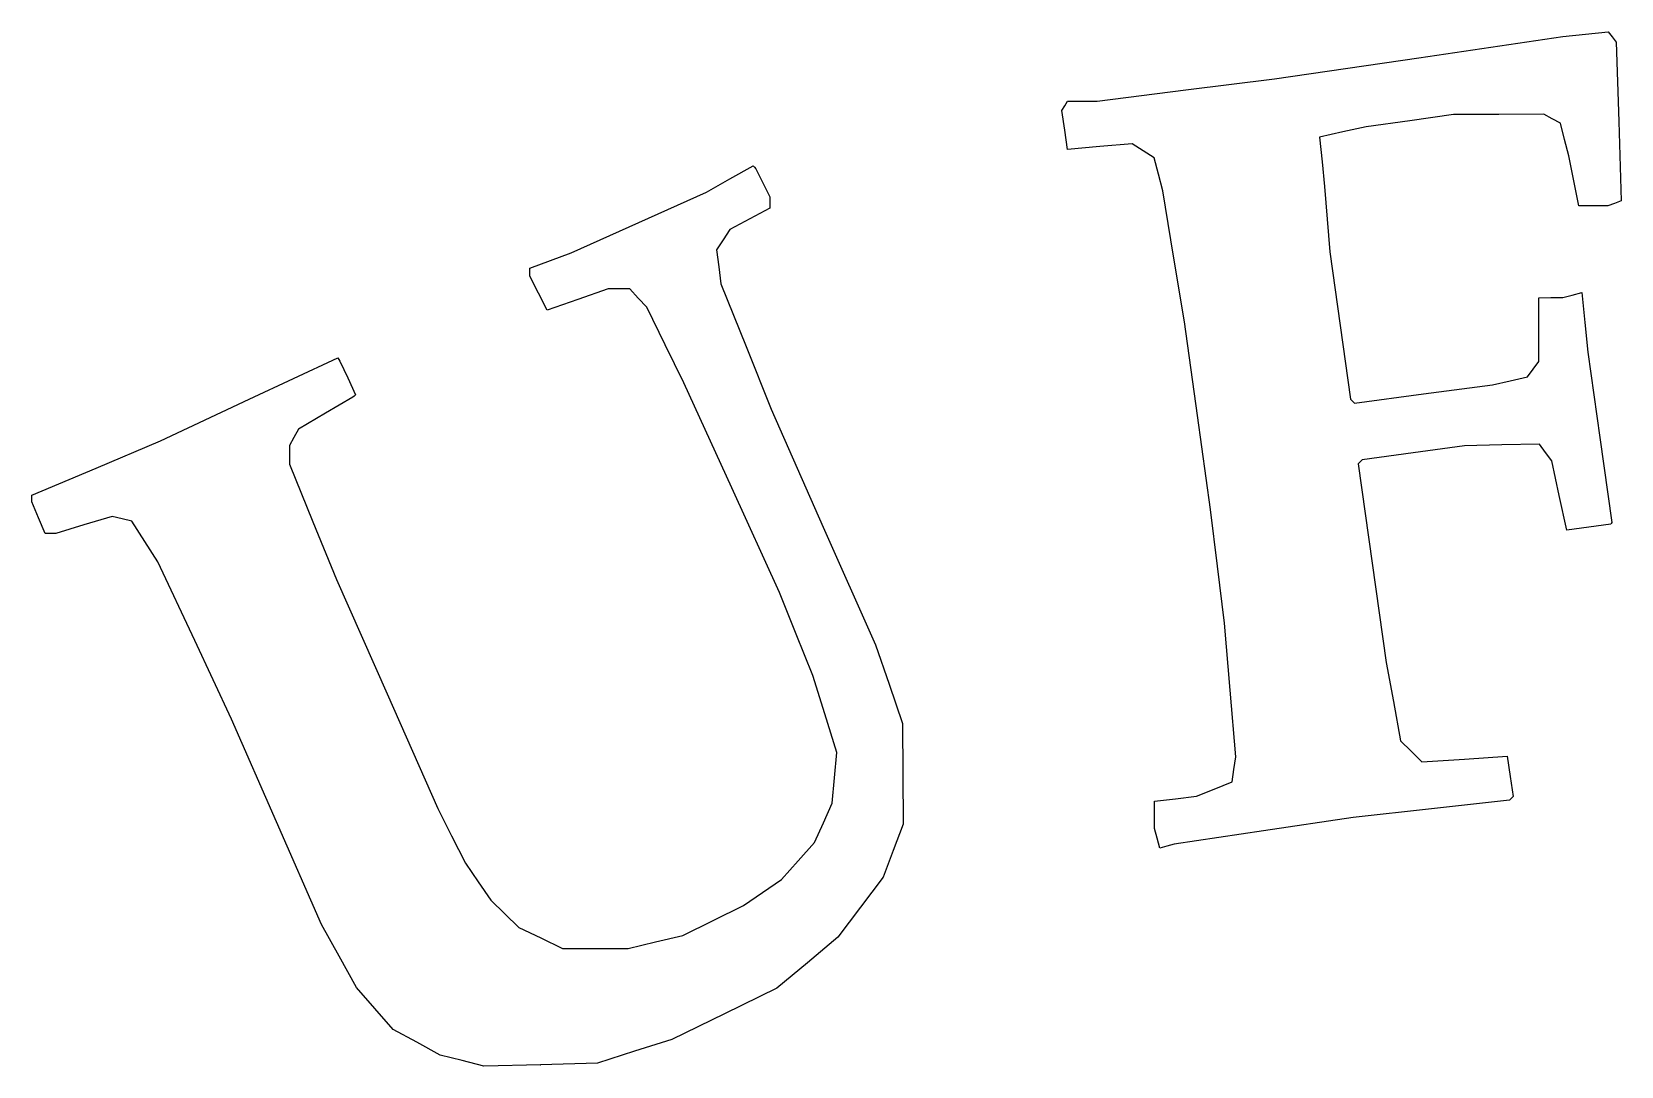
# Model space of a CAD drawing. Extents: x 6 to 570, y 20 to 823.
# Drawn here: x 28.7 to 276.2, y 662 to 823.1 of the extents above; entities that cross this region are included whole.
import ezdxf

# ---------------------------------------------------------------- set-up
doc = ezdxf.new("R2010")
doc.units = 0
doc.layers.add('Layer_1', color=7, linetype='CONTINUOUS')

msp = doc.modelspace()

# ---------------------------------------------------------------- linework, layer by layer
at = {"layer": 'Layer_1', "color": 7}
for points in [[(205.473128, 696.256151), (204.366923, 695.938601), (203.951498, 697.488394), (203.53608, 699.038179), (203.528055, 701.154431), (203.52003, 703.270699), (206.788275, 703.657759), (210.05652, 704.044819), (212.840558, 705.158794), (215.624685, 706.272761), (215.909933, 708.216499), (216.19518, 710.160221), (215.319585, 720.586586), (214.44399, 731.012951), (213.357308, 739.857049), (212.270625, 748.701139), (210.245505, 763.327916), (208.22031, 777.954683), (206.519498, 788.159407), (204.818685, 798.364132), (204.14292, 800.91713), (203.467163, 803.470133), (201.772133, 804.58073), (200.077185, 805.691325), (195.041033, 805.235006), (190.00488, 804.778606), (189.549285, 807.815988), (189.093683, 810.853365), (189.54366, 811.581999), (189.99363, 812.310631), (192.303675, 812.310631), (194.61372, 812.310631), (208.421033, 814.052072), (222.228345, 815.793512), (244.67874, 819.086672), (267.129135, 822.379828), (270.649117, 822.749608), (274.16919, 823.119387), (274.809592, 822.307165), (275.450002, 821.49494), (275.836492, 809.134907), (276.22299, 796.774871), (275.19135, 796.378976), (274.159702, 795.983081), (271.8825, 795.983081), (269.605245, 795.983081), (268.82502, 799.894889), (268.044802, 803.806697), (267.393142, 806.34631), (266.74149, 808.885925), (265.448707, 809.577839), (264.155917, 810.269751), (257.137965, 810.256896), (250.120005, 810.244041), (243.31683, 809.271049), (236.513647, 808.298048), (232.883257, 807.513733), (229.252785, 806.729415), (229.632052, 802.886588), (230.011312, 799.043764), (230.437987, 793.941401), (230.864655, 788.839039), (232.467922, 777.361199), (234.071182, 765.883349), (234.369292, 765.584999), (234.667402, 765.286657), (245.4276, 766.716652), (256.187797, 768.146636), (258.91752, 768.759965), (261.647242, 769.373292), (262.516575, 770.562143), (263.385907, 771.750993), (263.385907, 776.724118), (263.385907, 781.696455), (265.256745, 781.706093), (267.127665, 781.715738), (268.597387, 782.110025), (270.067185, 782.504313), (270.550905, 777.848774), (271.034625, 773.193242), (272.904097, 759.927103), (274.773577, 746.66096), (274.679557, 746.535208), (274.585552, 746.409455), (271.157167, 745.954663), (267.728857, 745.49987), (266.569942, 750.892835), (265.41102, 756.285808), (264.44736, 757.596178), (263.48361, 758.906563), (257.652217, 758.774465), (251.820817, 758.642368), (243.837667, 757.538383), (235.8546, 756.43439), (235.558102, 756.138215), (235.261605, 755.842033), (237.451282, 740.366413), (239.641035, 724.890778), (240.74034, 718.79438), (241.839712, 712.69799), (243.49473, 711.042958), (245.14974, 709.38794), (251.808922, 709.824328), (258.468112, 710.260723), (258.936562, 707.138585), (259.40502, 704.016448), (259.118962, 703.730398), (258.832912, 703.444348), (246.652162, 702.075763), (234.471502, 700.707178), (220.52502, 698.640763), (206.57853, 696.574348), (205.472325, 696.256798)], [(107.933723, 662.231756), (99.089603, 661.991831), (95.688053, 662.861486), (92.286428, 663.731156), (88.634985, 665.718934), (84.98346, 667.706696), (82.123643, 670.975901), (79.263833, 674.245099), (76.526955, 679.158184), (73.790161, 684.071269), (66.797113, 700.058674), (59.804065, 716.046064), (54.046109, 728.291734), (48.288232, 740.537404), (46.278062, 743.702216), (44.267973, 746.867014), (42.731317, 747.252701), (41.194744, 747.638389), (36.806712, 746.304146), (32.41868, 744.969889), (31.577474, 744.964639), (30.736188, 744.959389), (29.706554, 747.423566), (28.677002, 749.887751), (28.677002, 750.408431), (28.677002, 750.929119), (38.711622, 755.154634), (48.74624, 759.380149), (62.543189, 765.868961), (76.340055, 772.357766), (76.5096, 772.094856), (76.679138, 771.831863), (77.878718, 769.196447), (79.078215, 766.561046), (78.87894, 766.374716), (78.679673, 766.188461), (74.437155, 763.710679), (70.194643, 761.232911), (69.50522, 759.944044), (68.8158, 758.655176), (68.8158, 757.210316), (68.8158, 755.765464), (72.473993, 746.790791), (76.132185, 737.816126), (84.019793, 719.977144), (91.907483, 702.138161), (94.05843, 697.866904), (96.209295, 693.595646), (98.184915, 690.715339), (100.160535, 687.835031), (102.346433, 685.719829), (104.532338, 683.604611), (107.933963, 681.973706), (111.335513, 680.342801), (116.437875, 680.346551), (121.540238, 680.350301), (125.797695, 681.354101), (130.055153, 682.357894), (134.790143, 684.698029), (139.525215, 687.038164), (142.4772, 689.069126), (145.429095, 691.100111), (148.018043, 693.965734), (150.606908, 696.831364), (151.963815, 699.898894), (153.320798, 702.966431), (153.67917, 706.919846), (154.037543, 710.873261), (152.171363, 716.861569), (150.305183, 722.849876), (147.72363, 729.312874), (145.142153, 735.775864), (137.680733, 752.103424), (130.219313, 768.43098), (127.335795, 774.335539), (124.452195, 780.240097), (123.139725, 781.648928), (121.827173, 783.058256), (120.1401, 783.058256), (118.453028, 783.058256), (113.697383, 781.396735), (108.94182, 779.735219), (107.58732, 782.390102), (106.23291, 785.044994), (106.23291, 785.66001), (106.23291, 786.275027), (109.464435, 787.479238), (112.695953, 788.68346), (123.24081, 793.414983), (133.78566, 798.146511), (137.397735, 800.199838), (141.00972, 802.253165), (141.22266, 802.010099), (141.435593, 801.766955), (142.5426, 799.589717), (143.649615, 797.412477), (143.649615, 796.527132), (143.649615, 795.64179), (140.517248, 793.980089), (137.384955, 792.318401), (136.34769, 790.735406), (135.310508, 789.152413), (135.664058, 786.514886), (136.017608, 783.877355), (139.914045, 774.113492), (143.810558, 764.349641), (151.944368, 745.981136), (160.07826, 727.612631), (162.189833, 721.489796), (164.301405, 715.366961), (164.34963, 707.543336), (164.397855, 699.719711), (162.828983, 695.587504), (161.260103, 691.455281), (157.72662, 686.765134), (154.19313, 682.074986), (149.465535, 678.115309), (144.737858, 674.155631), (136.539525, 670.151801), (128.341193, 666.147971), (122.55849, 664.310456), (116.775788, 662.472949), (107.931743, 662.233016)]]:
    msp.add_lwpolyline(points, close=True, dxfattribs=at)

doc.saveas('drawing.dxf')
